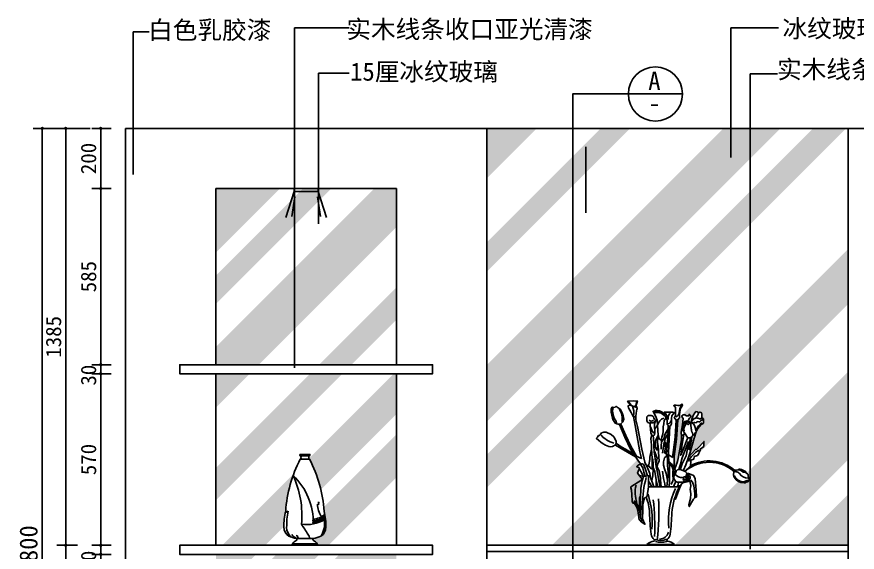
# Model space of a CAD drawing. Extents: x 425 to 4634, y 4027 to 7710.
# Drawn here: x 425 to 3216, y 5931 to 7710 of the extents above; entities that cross this region are included whole.
import ezdxf
from ezdxf.enums import TextEntityAlignment as Align

# ---------------------------------------------------------------- set-up
doc = ezdxf.new("R2010")
doc.units = 0
doc.header["$LTSCALE"] = 10
doc.header["$MEASUREMENT"] = 0
doc.header["$PDMODE"] = 2
doc.header["$PDSIZE"] = -3
doc.layers.get('0').update_dxf_attribs({"linetype": 'CONTINUOUS'})
doc.layers.get('DEFPOINTS').update_dxf_attribs({"linetype": 'CONTINUOUS'})
for name, color, linetype in [('3', 3, 'CONTINUOUS'), ('4', 4, 'CONTINUOUS'), ('7', 7, 'CONTINUOUS'), ('BH', 3, 'CONTINUOUS'), ('DIM', 3, 'CONTINUOUS'), ('TEXT', 3, 'CONTINUOUS'), ('X', 7, 'CONTINUOUS')]:
    doc.layers.add(name, color=color, linetype=linetype)
doc.styles.add('HZ', font='SIMFANG0.TTF')
doc.dimstyles.new('BOOK', dxfattribs={"dimscale": 30, "dimtxt": 1.7, "dimasz": 0.5, "dimexe": 1, "dimexo": 1, "dimgap": 0.5, "dimtad": 1, "dimdec": 0, "dimzin": 0, "dimtxsty": 'HZ', "dimblk": 'DOT', "dimblk1": 'DOT', "dimblk2": 'DOT', "dimsah": 1, "dimcen": 0, "dimazin": 3, "dimtfac": 0.5, "dimtdec": 0, "dimtix": 1, "dimtofl": 0, "dimtmove": 0, "dimatfit": 3, "dimtolj": 1, "dimtzin": 0})
doc.dimstyles.new('书稿', dxfattribs={"dimscale": 30, "dimtxt": 2, "dimasz": 0.5, "dimexe": 1, "dimexo": 1, "dimgap": 0.5, "dimtad": 1, "dimdec": 0, "dimzin": 0, "dimtxsty": 'HZ', "dimblk1": 'DOT', "dimblk2": 'DOT', "dimsah": 1, "dimcen": 0, "dimclrd": 256, "dimclre": 256, "dimclrt": 256, "dimazin": 3, "dimtfac": 0.5, "dimtdec": 0, "dimtix": 1, "dimtmove": 0, "dimatfit": 3, "dimtolj": 1, "dimtzin": 0})
pattern_1 = [(37.5, (-7711.034, -452.51), (-1.25987, 38.536475), [0, -30.4, 0, -34, 0, -32.5]), (7.5, (-7711.034, -452.51), (35.39553, 56.44292), [0, -16.4, 0, -27.4, 0, -10.5]), (327.5, (-7735.634, -452.51), (62.28284, 0.11318), [0, -10, 0, -36, 0, -47]), (317.5, (-7735.634, -452.51), (60.12253, 17.55351), [0, -5, 0, -23.6, 0, -27])]

# ---------------------------------------------------------------- blocks, each defined once
blk = doc.blocks.new('_DOT')
at = {"color": 0, "linetype": 'BYBLOCK'}
blk.add_line((-0.35, 0), (-1, 0), dxfattribs=at)
at = {"color": 0, "linetype": 'BYBLOCK', "const_width": 0.35}
blk.add_lwpolyline([(-0.175, 0, 1), (0.175, 0, 1)], format="xyb", close=True, dxfattribs=at)
blk = doc.blocks.new('DOT')
at = {"color": 0, "linetype": 'BYBLOCK'}
blk.add_line((-0.35, 0), (-1, 0), dxfattribs=at)
at = {"color": 0, "linetype": 'BYBLOCK', "const_width": 0.35}
blk.add_lwpolyline([(-0.175, 0, 1), (0.175, 0, 1)], format="xyb", close=True, dxfattribs=at)
blk = doc.blocks.new('*D25')
at = {"color": 0, "linetype": 'BYBLOCK'}
for p, q in [((7635.2, 7791.7), (7566.5, 7791.7)), ((7596.5, 7776.7), (7596.5, 6421.7)), ((7635.2, 6406.7), (7566.5, 6406.7))]:
    blk.add_line(p, q, dxfattribs=at)
at = {"layer": 'DEFPOINTS', "color": 0, "linetype": 'BYBLOCK'}
for p in [(7665.2, 7791.7), (7596.5, 6406.7), (7665.2, 6406.7)]:
    blk.add_point(p, dxfattribs=at)
at = {"color": 0, "linetype": 'BYBLOCK', "xscale": 15, "yscale": 15, "zscale": 15}
for p, rotation in [((7596.5, 7791.7), 90), ((7596.5, 6406.7), 270)]:
    blk.add_blockref('_DOT', p, dxfattribs=dict(at, rotation=rotation))
at = {"color": 0, "linetype": 'BYBLOCK', "insert": (7556, 7099.2), "char_height": 51, "attachment_point": 5, "rotation": 90, "style": 'HZ'}
blk.add_mtext('\\A1;1385', dxfattribs=at)
blk = doc.blocks.new('*D17')
at = {"color": 0, "linetype": 'BYBLOCK'}
for p, q in [((7600.8, 7576.7), (7600.8, 7021.7)), ((7635.2, 7006.7), (7570.8, 7006.7))]:
    blk.add_line(p, q, dxfattribs=at)
at = {"layer": 'DEFPOINTS', "color": 0, "linetype": 'BYBLOCK'}
for p in [(7665.2, 7591.7), (7600.8, 7006.7), (7665.2, 7006.7)]:
    blk.add_point(p, dxfattribs=at)
at = {"color": 0, "linetype": 'BYBLOCK', "xscale": 15, "yscale": 15, "zscale": 15}
for p, rotation in [((7600.8, 7591.7), 90), ((7600.8, 7006.7), 270)]:
    blk.add_blockref('_DOT', p, dxfattribs=dict(at, rotation=rotation))
at = {"color": 0, "linetype": 'BYBLOCK', "insert": (7560.3, 7299.2), "char_height": 51, "attachment_point": 5, "rotation": 90, "style": 'HZ'}
blk.add_mtext('\\A1;585', dxfattribs=at)
blk = doc.blocks.new('*D7')
at = {"linetype": 'BYBLOCK'}
for p, q in [((714.1, 7339.2), (525.1, 7339.2)), ((555.1, 7324.2), (555.1, 4554.2)), ((629.5, 4539.2), (525.1, 4539.2))]:
    blk.add_line(p, q, dxfattribs=at)
at = {"layer": 'DEFPOINTS', "color": 0, "linetype": 'BYBLOCK'}
for p in [(744.1, 7339.2), (555.1, 4539.2), (659.5, 4539.2)]:
    blk.add_point(p, dxfattribs=at)
at = {"linetype": 'BYBLOCK', "xscale": 15, "yscale": 15, "zscale": 15}
for p, rotation in [((555.1, 7339.2), 90), ((555.1, 4539.2), 270)]:
    blk.add_blockref('_DOT', p, dxfattribs=dict(at, rotation=rotation))
at = {"linetype": 'BYBLOCK', "insert": (510.1, 5939.2), "char_height": 60, "attachment_point": 5, "rotation": 90, "style": 'HZ'}
blk.add_mtext('\\A1;2800', dxfattribs=at)
blk = doc.blocks.new('*D19')
at = {"color": 0, "linetype": 'BYBLOCK'}
for p, q in [((7600.8, 6961.7), (7600.8, 6421.7)), ((7635.2, 6406.7), (7570.8, 6406.7))]:
    blk.add_line(p, q, dxfattribs=at)
at = {"layer": 'DEFPOINTS', "color": 0, "linetype": 'BYBLOCK'}
for p in [(7665.2, 6976.7), (7600.8, 6406.7), (7665.2, 6406.7)]:
    blk.add_point(p, dxfattribs=at)
at = {"color": 0, "linetype": 'BYBLOCK', "xscale": 15, "yscale": 15, "zscale": 15}
for p, rotation in [((7600.8, 6976.7), 90), ((7600.8, 6406.7), 270)]:
    blk.add_blockref('_DOT', p, dxfattribs=dict(at, rotation=rotation))
at = {"color": 0, "linetype": 'BYBLOCK', "insert": (7560.3, 6691.7), "char_height": 51, "attachment_point": 5, "rotation": 90, "style": 'HZ'}
blk.add_mtext('\\A1;570', dxfattribs=at)
blk = doc.blocks.new('*D26')
at = {"color": 0, "linetype": 'BYBLOCK'}
for p, q in [((7596.5, 6391.7), (7596.5, 6201.7)), ((7635.2, 6186.7), (7566.5, 6186.7))]:
    blk.add_line(p, q, dxfattribs=at)
at = {"layer": 'DEFPOINTS', "color": 0, "linetype": 'BYBLOCK'}
for p in [(7665.2, 6406.7), (7596.5, 6186.7), (7665.2, 6186.7)]:
    blk.add_point(p, dxfattribs=at)
at = {"color": 0, "linetype": 'BYBLOCK', "xscale": 15, "yscale": 15, "zscale": 15}
for p, rotation in [((7596.5, 6406.7), 90), ((7596.5, 6186.7), 270)]:
    blk.add_blockref('_DOT', p, dxfattribs=dict(at, rotation=rotation))
at = {"color": 0, "linetype": 'BYBLOCK', "insert": (7556, 6296.7), "char_height": 51, "attachment_point": 5, "rotation": 90, "style": 'HZ'}
blk.add_mtext('\\A1;220', dxfattribs=at)
blk = doc.blocks.new('*D20')
at = {"color": 0, "linetype": 'BYBLOCK'}
for p, q in [((8414.9, 6421.7), (8414.9, 6436.7)), ((8414.9, 6406.7), (8414.9, 6376.7)), ((8449.3, 6376.7), (8384.9, 6376.7)), ((8414.9, 6361.7), (8414.9, 6346.7))]:
    blk.add_line(p, q, dxfattribs=at)
at = {"layer": 'DEFPOINTS', "color": 0, "linetype": 'BYBLOCK'}
for p in [(8479.3, 6406.7), (8414.9, 6376.7), (8479.3, 6376.7)]:
    blk.add_point(p, dxfattribs=at)
at = {"color": 0, "linetype": 'BYBLOCK', "xscale": 15, "yscale": 15, "zscale": 15}
for p, rotation in [((8414.9, 6406.7), 270), ((8414.9, 6376.7), 90)]:
    blk.add_blockref('_DOT', p, dxfattribs=dict(at, rotation=rotation))
at = {"color": 0, "linetype": 'BYBLOCK', "insert": (8374.4, 6354.2), "char_height": 51, "attachment_point": 5, "rotation": 90, "style": 'HZ'}
blk.add_mtext('\\A1;30', dxfattribs=at)
blk = doc.blocks.new('*D18')
at = {"color": 0, "linetype": 'BYBLOCK'}
for p, q in [((8414.9, 7021.7), (8414.9, 7036.7)), ((8414.9, 7006.7), (8414.9, 6976.7)), ((8449.3, 6976.7), (8384.9, 6976.7)), ((8414.9, 6961.7), (8414.9, 6946.7))]:
    blk.add_line(p, q, dxfattribs=at)
at = {"layer": 'DEFPOINTS', "color": 0, "linetype": 'BYBLOCK'}
for p in [(8479.3, 7006.7), (8414.9, 6976.7), (8479.3, 6976.7)]:
    blk.add_point(p, dxfattribs=at)
at = {"color": 0, "linetype": 'BYBLOCK', "xscale": 15, "yscale": 15, "zscale": 15}
for p, rotation in [((8414.9, 7006.7), 270), ((8414.9, 6976.7), 90)]:
    blk.add_blockref('_DOT', p, dxfattribs=dict(at, rotation=rotation))
at = {"color": 0, "linetype": 'BYBLOCK', "insert": (8374.4, 6971.9), "char_height": 51, "attachment_point": 5, "rotation": 90, "style": 'HZ'}
blk.add_mtext('\\A1;30', dxfattribs=at)
blk = doc.blocks.new('A$C59161ABA')
at = {"layer": '3'}
for p, q in [((54.6, 285.8), (84.9, 285.8)), ((114.6, 137.9), (115.1, 144.7)), ((115.2, 134.6), (116.1, 143.1)), ((44.9, 31.9), (40.4, 32.4)), ((28.6, 5.1), (110.9, 5.1)), ((41.6, 22.9), (97.9, 22.9))]:
    blk.add_line(p, q, dxfattribs=at)
blk.add_lwpolyline([(85, 297.4), (69.7, 297.4), (54.4, 297.4)], dxfattribs=at)
for points in [[(13.9, 112.9, 0.046877), (9.2, 59.6, 0.202594), (22.9, 27.5)], [(124, 31.2, 0.158001), (134.6, 85, -0.173971), (58.4, 70.2, 0.00402), (80, 36.7)], [(136.6, 103.4, -0.173805), (96.8, 86.7), (96.3, 81.2, 0.164815), (136.7, 97.6)], [(137.6, 92.2, -0.183458), (96.5, 75.6), (96.8, 79.8, 0.17523), (136.9, 96.6)]]:
    blk.add_lwpolyline(points, format="xyb", dxfattribs=at)
for centre, radius, start, end in [((-121.1, 74.2), 218.9, 359.1532, 46.0966), ((-254.9, 99.8), 314.7, 354.6035, 24.8261), ((16.2, 95.5), 17.6, 97.5591, 128.8302), ((189.6, 139.8), 78.4, 181.948, 214.6704), ((62.6, 62.7), 45, 216.592, 242.2104), ((60.5, 33.9), 15.8, 187.4561, 224.2392), ((30.1, 3.9), 59.7, 18.5514, 33.2649)]:
    blk.add_arc(centre, radius, start, end, dxfattribs=at)
at = {"layer": '7'}
blk.add_lwpolyline([(52.9, 302.2), (86.6, 302.2, -0.293973), (85, 297.4, 0.458399), (84.9, 285.8, -0.107404), (133.3, 112.7, -0.072495), (139.5, 61.2, -0.280374), (122.6, 30.4, -0.098853), (97.9, 22.9, 0.616492), (98.4, 16.2, -0.113535), (110.9, 5.1, -0.162457), (111.8, 0), (69.7, 0), (27.7, 0, -0.162457), (28.6, 5.1, -0.113535), (41.1, 16.2, 0.616492), (41.6, 22.9, -0.098853), (16.9, 30.4, -0.280374), (0, 61.2, -0.072495), (6.1, 112.7, -0.107404), (54.6, 285.8, 0.458399), (54.4, 297.4, -0.293973), (52.9, 302.2)], format="xyb", dxfattribs=at)
blk = doc.blocks.new('*D16')
at = {"color": 0, "linetype": 'BYBLOCK'}
for p, q in [((7635.2, 7791.7), (7570.8, 7791.7)), ((7600.8, 7776.7), (7600.8, 7606.7)), ((7635.2, 7591.7), (7570.8, 7591.7))]:
    blk.add_line(p, q, dxfattribs=at)
at = {"layer": 'DEFPOINTS', "color": 0, "linetype": 'BYBLOCK'}
for p in [(7665.2, 7791.7), (7600.8, 7591.7), (7665.2, 7591.7)]:
    blk.add_point(p, dxfattribs=at)
at = {"color": 0, "linetype": 'BYBLOCK', "xscale": 15, "yscale": 15, "zscale": 15}
for p, rotation in [((7600.8, 7791.7), 90), ((7600.8, 7591.7), 270)]:
    blk.add_blockref('_DOT', p, dxfattribs=dict(at, rotation=rotation))
at = {"color": 0, "linetype": 'BYBLOCK', "insert": (7560.3, 7691.7), "char_height": 51, "attachment_point": 5, "rotation": 90, "style": 'HZ'}
blk.add_mtext('\\A1;200', dxfattribs=at)
blk = doc.blocks.new('A$C616173FE')
at = {"layer": '3', "color": 3}
for p, q in [((28, 85.9, 1500), (0, 0, 1500)), ((108, 85.9, 1500), (136, 0, 1500)), ((30.5, 68, 1500), (20, 3.5, 1500)), ((105.5, 68, 1500), (116, 3.5, 1500))]:
    blk.add_line(p, q, dxfattribs=at)
at = {"layer": '3', "color": 3, "elevation": 1500}
blk.add_lwpolyline([(28, 85.9), (108, 85.9), (108, 95.9), (28, 95.9)], close=True, dxfattribs=at)
blk = doc.blocks.new('射灯-2')
at = {"layer": '3'}
blk.add_blockref('A$C616173FE', (-69.2, -48, -1500), dxfattribs=at)
blk = doc.blocks.new('花24')
at = {"layer": '3'}
blk.add_line((232.6, 18.1), (141.8, 18.1), dxfattribs=at)
for points in [[(29.8, 474.1, 0.173191), (29.2, 450.2, 0.123035), (39.3, 427.8, 0.096598), (41.9, 418.9, 0.096598)], [(431.1, 261.8, 0.068246), (437.4, 260.2, -0.202931), (448.5, 254, 0.273528), (477.5, 239.1, 0.273528)], [(444.1, 266.8, -0.214359), (456.4, 262, 0.272116), (470, 258.8, 0.272116)], [(432.4, 246.9, 0.310161), (464.1, 226.6, -0.148959), (478.7, 230.7)]]:
    blk.add_lwpolyline(points, format="xyb", dxfattribs=at)
for points in [[(96.9, 443.4), (102, 413.1), (118, 326.2), (123.4, 304.1), (116, 306.8), (107.3, 312.2), (86.6, 347.6), (71.2, 380.3), (55.2, 418.4)], [(138.8, 282.1), (134.1, 292.1), (124.7, 335.5), (110.7, 410.4), (104.7, 432.4), (104.7, 442.5)], [(213.7, 316.2), (220.4, 311.5), (226.4, 307.5), (232.4, 348.9), (235.1, 376.3), (239.1, 431.1)], [(244.5, 432.4), (239.8, 368.3), (232.4, 310.2), (232.4, 295.5), (231.8, 274.7), (234.4, 270.1), (243.1, 294.1), (245.8, 303.5), (254.5, 354.3), (256.5, 367.6), (256.5, 383.7)], [(266.9, 421), (273.1, 423.8), (275.3, 426.9)], [(284.4, 423.5), (280.4, 424.1), (276.5, 426.1)], [(288.1, 421), (287.6, 418.9), (287.4, 417.1), (287.3, 415.5), (287.3, 414), (287.5, 412.7), (287.6, 411.4), (287.9, 410.2), (288.1, 408.9), (288.3, 407.6), (288.5, 406.2), (288.7, 404.8), (288.9, 403.4), (289, 402.1), (289.2, 400.8), (289.3, 399.5), (289.4, 398.4), (289.5, 397.4), (289.7, 396.5), (289.8, 395.8), (289.9, 395.1), (290.1, 394.5), (290.2, 393.9), (290.4, 393.4), (290.6, 392.9), (290.8, 392.4), (291.1, 392), (291.3, 391.5), (291.6, 391), (291.9, 390.4), (292.2, 389.8), (292.5, 389.1), (292.8, 388.3), (293.1, 387.5), (293.3, 386.5), (293.5, 385.5), (293.7, 384.5), (293.7, 383.4), (293.6, 382.4), (293.3, 381.3), (292.9, 380.3)], [(323.7, 438.2), (322.4, 437.5), (321.3, 437), (320.3, 436.5), (319.5, 436.3), (318.8, 436.1), (318.2, 436), (317.6, 435.9), (317.1, 435.9), (316.7, 436), (316.3, 436), (316, 436.1), (315.6, 436.2), (315.3, 436.3), (315.1, 436.4), (314.8, 436.5), (314.6, 436.6), (314.4, 436.7), (314.2, 436.9), (314, 437), (313.8, 437.1), (313.6, 437.2), (313.4, 437.3), (313.2, 437.4), (313, 437.5), (312.7, 437.6), (312.5, 437.7), (312.2, 437.7), (311.9, 437.8), (311.6, 437.8), (311.3, 437.9), (311, 437.9), (310.7, 437.9), (310.5, 437.9), (310.2, 437.9), (310, 437.9), (309.7, 438), (309.5, 438), (309.3, 438), (309.1, 438.1), (308.8, 438.2), (308.6, 438.3), (308.4, 438.4), (308.1, 438.5), (307.9, 438.7), (307.6, 438.8), (307.4, 438.9), (307.1, 439), (306.9, 439.1), (306.7, 439.1), (306.4, 439), (306.2, 439), (306, 438.9), (305.7, 438.8), (305.5, 438.7), (305.2, 438.6), (305, 438.4), (304.7, 438.3), (304.4, 438.2), (304.2, 438.1), (303.9, 438), (303.5, 437.9), (303.2, 437.7), (302.8, 437.6), (302.3, 437.5), (301.9, 437.3), (301.4, 437.2), (300.9, 437), (300.3, 436.8), (299.8, 436.7), (299.3, 436.5), (298.8, 436.3), (298.3, 436.1), (297.9, 436), (297.5, 435.8), (297.1, 435.7), (296.8, 435.5), (296.5, 435.3), (296.3, 435.1), (296, 434.9), (295.9, 434.7), (295.7, 434.5), (295.6, 434.3), (295.5, 434), (295.4, 433.8), (295.3, 433.5), (295.2, 433.2), (295.1, 432.9), (295, 432.7), (294.8, 432.4), (294.6, 432.1), (294.4, 431.9), (294.2, 431.6), (293.9, 431.4), (293.7, 431.2), (293.5, 430.9), (293.2, 430.7), (293, 430.5), (292.8, 430.4), (292.7, 430.2), (292.5, 430), (292.3, 429.9), (292.1, 429.7), (291.9, 429.5), (291.7, 429.3), (291.4, 429.2), (291.2, 429), (291, 428.9), (290.7, 428.8), (290.5, 428.9), (290.4, 429.1), (290.3, 429.4), (290.2, 429.9)], [(50.5, 416.4), (68.5, 374.3), (86.6, 334.9), (113.4, 295.5), (122.5, 284.1)], [(211.7, 413.7), (212.4, 402.4), (212.4, 385), (207, 319.5), (210.3, 306.8), (210.3, 280.8), (211.7, 258.7), (210.3, 232), (208.2, 210.3)], [(215.6, 210.3), (216.4, 229.3), (216.4, 282.1), (213, 307.5), (213.7, 322.8), (217.7, 411.1)], [(304.7, 392.3), (298, 371), (285.3, 324.9)], [(157.5, 381), (154.8, 370.3), (156.2, 348.2), (156.2, 335.5), (159.5, 305.5), (160.9, 300.8), (162.2, 286.8), (162.1, 274.5)], [(185.8, 210.3), (181.6, 230), (176.2, 257.4), (172.2, 276.7), (167.5, 311.5), (165.5, 325.5), (163.5, 372.3), (162.2, 379)], [(178.9, 381), (170.2, 362.3), (170.2, 341.6), (174.9, 332.2), (176.9, 337.5), (178.2, 348.2)], [(178.2, 348.2), (176.9, 360.9), (178.9, 381)], [(188.3, 335.5), (190.3, 369.6)], [(264.5, 383.7), (257.8, 343.6), (253.8, 314.8), (266.5, 344.9), (272.6, 362.3), (277.9, 373)], [(285.3, 370.3), (281.9, 332.9), (289.9, 364.9), (290.6, 375.6)], [(103.3, 309.5), (77.5, 325), (56, 337.7), (37, 348.6)], [(40.3, 354), (56, 342.7), (70.6, 334.9), (97.6, 318.7)], [(178.9, 346.9), (181.6, 308.8), (182.3, 296.1), (176.2, 284.1), (175.6, 276.1), (182.3, 262.7), (186.3, 238.7), (187.6, 215.3), (190.1, 210.3)], [(279.2, 360.9), (258.5, 306.1), (252.5, 284.8), (258.5, 286.8), (271.9, 312.8), (276.6, 336.2), (280.6, 350.9), (279.2, 360.9)], [(166.9, 328.2), (172.2, 314.2), (175.6, 304.8), (172.2, 288.8)], [(201.7, 328.2), (205, 323.5)], [(135.7, 245.4), (131.2, 258.2), (128, 272.6), (123.1, 279.2), (119.9, 284.6)], [(138.8, 282.1), (144.4, 271.1), (151, 253.9), (152.5, 247.4)], [(215.7, 294.1), (223.7, 286.1), (229.1, 278.1), (235.8, 266.1), (239.1, 262)], [(221.7, 217.9), (227.1, 229.3), (229.1, 236), (227.7, 248.7), (227.7, 260.7), (229.1, 266.1), (225.1, 276.1), (217.7, 286.1), (215.7, 286.8)], [(252.5, 284.8), (249.8, 274.7), (247.8, 267.4)], [(258.5, 286.8), (253.8, 273.4), (252.5, 267.4)], [(202.5, 210.3), (201, 219.9), (197, 237.3), (193, 262)], [(236.4, 258), (233.1, 262), (230.4, 258.7), (231.8, 250), (232.4, 248)], [(273.9, 254.9), (274.7, 249.4), (276.8, 245.6), (278.5, 245.5), (278.8, 242.8), (280.3, 242.5), (280, 239.1), (279, 236.8), (279.7, 235.5), (279.2, 234), (278.7, 232.8), (279, 231.5), (276.3, 231.1), (273.7, 230.3), (271.2, 228.3), (270.2, 227.8)], [(177.5, 210.3), (174.2, 221.9), (172.2, 233.3)], [(237.1, 228), (232.4, 215.3), (229.6, 210.3)], [(300.8, 174.7), (300.3, 188.1), (297.6, 212.9), (293.3, 225.2), (286.8, 232.8)], [(246.5, 223.3), (243.8, 213.9), (240.4, 210.6)], [(245.8, 213.9), (251.8, 213.3)]]:
    blk.add_lwpolyline(points, dxfattribs=at)
for centre, radius, start, end in [((112.9, 505.5), 33.7, 198.6375, 235.158), ((45.5, 457.4), 52.3, 346.9509, 23.1035), ((70.3, 496), 37.1, 330.1283, 358.2929), ((303, 452.5), 54.3, 149.0878, 175.4777), ((7.9, 437.6), 51.6, 348.1594, 35.1712), ((174.4, 421.5), 35.5, 30.5971, 102.6348), ((238.3, 436.6), 26.6, 130.8026, 185.9819), ((233.8, 456.7), 15, 283.3159, 0.4284), ((284.5, 461.5), 29.3, 308.4868, 349.9623), ((156.2, 439.2), 10.9, 226.6444, 314.9454), ((206.5, 409.5), 30.1, 106.8079, 169.4309), ((208, 432.5), 13.9, 281.0227, 355.2794), ((348.4, 384.8), 45.3, 122.5742, 161.3933), ((192.2, 414.7), 38.4, 187.5138, 222.8779), ((289.4, 402.1), 24.8, 140.5134, 195.1742), ((54.8, 438.5), 86.6, 218.8775, 254.7929), ((360.1, 255.2), 89.6, 121.3597, 154.5045), ((349.1, 166.2), 125.3, 49.2894, 130.5673), ((349.1, 166.2), 129.7, 49.2894, 119.777), ((397.4, 163.4), 269.4, 163.3351, 182.4312), ((258.3, 271.2), 30.5, 222.5239, 271.7358), ((268.1, 238.8), 5.22, 197.5624, 285.894), ((265.2, 237.6), 6.81, 311.1485, 59.619), ((266, 239.4), 8.73, 306.8138, 43.4911), ((203.6, 191), 101.3, 166.0992, 199.6726), ((464, 99.6), 251.1, 155.2751, 186.1393), ((-116.3, 99.3), 275.2, 353.7957, 18.1359), ((-589.8, 125.5), 771.2, 353.134, 3.3352), ((72.1, 128.7), 43.7, 5.0137, 53.0131), ((-611.3, 77.8), 778.8, 357.5703, 6.5883), ((184.4, 66.1), 29.6, 267.7382, 345.555), ((187.1, 87.7), 55.6, 250.5564, 291.3201), ((188.5, 108.7), 82.9, 256.9781, 283.0219)]:
    blk.add_arc(centre, radius, start, end, dxfattribs=at)
at = {"layer": '7'}
for p, q in [((146.4, 210.3), (249.8, 210.3)), ((166, 29.9), (166, 29.9)), ((208.4, 29.9), (208.4, 29.9)), ((141.8, 15.6), (141.8, 18.1)), ((232.6, 15.6), (141.8, 15.6)), ((232.6, 15.6), (232.6, 18.1))]:
    blk.add_line(p, q, dxfattribs=at)
for points in [[(50.5, 416.4), (49, 418), (45.8, 418), (41.9, 418.9), (36.4, 421.9), (32.3, 427.4), (29.8, 431.5), (27.7, 438.3), (25.5, 447.9), (22.9, 458.2), (22.7, 468.9), (25.5, 473.9), (27.5, 474.4), (32.1, 473.9), (36.2, 474.8), (38.7, 476.4), (40.3, 476.2), (43, 474.6), (49.2, 470.5), (52.9, 468), (54.5, 464.8), (58.8, 455.7), (62.9, 446.1), (64.3, 435.1), (61.3, 425.8), (56.3, 420.1), (54.9, 418.7), (51, 417.8), (49, 418)], [(87.1, 480.5), (85.5, 483.2), (81.8, 487.3), (77.7, 492.6), (77.5, 494), (78.1, 494.8), (84, 494.8), (98.3, 495), (106.1, 494.8), (108.5, 495), (109.9, 494.2), (108.5, 487.3), (104.8, 476.3)], [(104.6, 442.4), (99.7, 442.6), (95.7, 443.8), (93.2, 447.7), (88.9, 456.5), (84.6, 464.4), (80.6, 472), (79.4, 477.1), (79.8, 479.6), (81.6, 480.3), (83.2, 480.7), (89.3, 479.5), (98.1, 476.3), (104.6, 474), (107.5, 473.8), (107.7, 474.6), (106.7, 476.2), (104.8, 476.3)], [(230.6, 480.3), (230.4, 479.1), (235, 475.4), (236.1, 471.9), (236, 445.9), (233.8, 442.7), (232.1, 439.9), (235.1, 435.2), (239.1, 431.1), (242.5, 432.5), (244.5, 432.4), (245.2, 433.7), (247.9, 437), (249.2, 439.5), (249.7, 447.8), (251.1, 459.3), (253.1, 469.9), (257.8, 477.1), (259.4, 482.6), (258.4, 484.5), (256.3, 483.8), (253.2, 481.6), (248.9, 479.9), (244.4, 480.4), (238.6, 480.9), (234, 481.4), (232.1, 481.6), (230.6, 480.3)], [(107.5, 473.8), (109.1, 472.4), (109.5, 469.9), (107.9, 466.2), (106.7, 462.8), (106, 453.8), (104.8, 444.8), (104.6, 442.4)], [(157.5, 381), (160.5, 379.8), (162.2, 379), (165.2, 381), (166.4, 383.6), (167.9, 389), (167.3, 393.9), (167.3, 396.6), (166.4, 409.5), (166.6, 419.6), (169.6, 428.7), (169.8, 431.2), (166.9, 434.4), (164.3, 438), (163.7, 442.4), (162.6, 443.3), (159, 445.6), (155.5, 446.8), (147, 446.4), (144.5, 445.8), (141.5, 442.2), (141.1, 437.8), (141.5, 428.7), (144.9, 423.6), (150.2, 421.3), (151, 422.8), (152.5, 423.6), (154.6, 423), (158.4, 422), (162.8, 422.6), (163.9, 423.9), (166.2, 425.7), (168.3, 428.3), (169.7, 430)], [(162.1, 460.5), (170.3, 445.5), (175.3, 430.9), (176.9, 415.1), (178.9, 381), (182.1, 369), (186.8, 365.3), (190.3, 369.6), (191.2, 374.7), (194.3, 384.7), (195, 395), (195.6, 409.6), (198.1, 419.3), (199.3, 430.2), (205, 439.6), (208.1, 440.8), (208.1, 444.9), (205, 448), (199.3, 451.8), (195, 455.5), (189.6, 459.3), (183.1, 462.7), (175.9, 463), (170.3, 463), (162.1, 460.5), (165.7, 458.8), (170.9, 459.3), (175.9, 459.6), (181.5, 459.3), (185.3, 458.9), (193.1, 455.8), (197.1, 453.6)], [(199.3, 456.9), (204.7, 452.7), (206.5, 448.4), (208.1, 444.9), (208.1, 440.8), (208, 437.8), (208.3, 425.3), (209.2, 416.7), (211.7, 413.7), (215.1, 411.4), (217.7, 411.1), (219.4, 412.2), (222.6, 417.2), (223.1, 420.5), (223.5, 436.3), (224.7, 445.2), (227.5, 450.3), (232.1, 455.3), (232, 456.8), (227.2, 458.4), (221.9, 458.4), (217.9, 458.3), (211.3, 457.9), (204.4, 458.1), (201.1, 457.8), (199.6, 457.9), (199.3, 456.9)], [(268.4, 386.8), (265.9, 386.6), (264.5, 383.7), (260.7, 381.1), (258.2, 381.1), (256.5, 383.7), (255.3, 385.9), (254.8, 390.9), (256, 397.6), (259.6, 415.9), (261.2, 426.5), (261.4, 436.9), (258.9, 441.5), (257.1, 445.1), (258.5, 446.9), (261.2, 448.7), (267.3, 448.7), (272.5, 445.5), (280.9, 446), (281.8, 448.5), (281.8, 450.3), (283.1, 450.3), (284.2, 449.4), (285.4, 446.7), (287.6, 445.3), (287.6, 442.8), (286.3, 440.8), (283.3, 438.3), (281.1, 434.9), (279.3, 432.2), (277.9, 429.7), (277.5, 429.3)], [(288.8, 423.4), (289.7, 427.7), (290.4, 434.9), (294.6, 446.9), (300.8, 455.7), (304.1, 459.8), (308.9, 459.3), (313.6, 456.1), (317.7, 457.9), (321.6, 457), (323.4, 452.3), (323.8, 442.6), (323.6, 439), (327.4, 437.8), (330.2, 434.9), (329.2, 434), (329.2, 427.9), (329.7, 423.2), (328.3, 420.7), (321.6, 416.4), (310.5, 403.7), (305.3, 393.8), (304.7, 392.7)], [(150.2, 421.3), (151.9, 421.3), (152.3, 419.4), (152.5, 414.1), (153.3, 401.5), (154.6, 388.4), (156.3, 385.2), (157.4, 381.7), (157.5, 381)], [(274.8, 429.2), (267.1, 426.4), (263.8, 420.2), (260.4, 408.9), (262.3, 396.4), (268.8, 385.7), (276.2, 373.9), (277.9, 373), (285.2, 373), (290.6, 375.8), (296.3, 381.2), (299.1, 384.3), (303.3, 390.5), (304.7, 392.5), (303.3, 401.2), (301.9, 407.5), (299.1, 413.7), (295.7, 418.7), (290.3, 422.7), (286.6, 423.3), (283, 425.8), (279, 428.3), (274.8, 429.2)], [(284.4, 421.9), (281, 417.6), (278.7, 416.8), (275.1, 418.7), (270.5, 420.2), (266.3, 420.2), (266.3, 420.2), (263.2, 417.9)], [(284.4, 421.9), (286.4, 423.3)], [(328.8, 436.4), (328.3, 433.8), (325.9, 434), (326.5, 431.1), (323.1, 432), (320.4, 428.6), (317.3, 425.6), (314.3, 425.4), (308.9, 426.5), (307.1, 424.3), (305.5, 422.5), (300.3, 423.2), (297.4, 423.2), (294.6, 421.8), (292.2, 424.1), (289.4, 424.1)], [(37, 348.6), (33.8, 348.2), (31.3, 345.8), (29.5, 344.7), (26.9, 344.3), (21.5, 343.2), (15.5, 343.7), (3.4, 348.2), (-4.3, 352.8), (-11.3, 358.4), (-19.5, 364.9), (-25.5, 370.3), (-25.7, 371.7), (-23.1, 375), (-21.8, 377), (-19.2, 380), (-15.8, 380.4), (-13.8, 383), (-11.9, 386.4), (-9.1, 389.1), (-5.2, 389.9), (-1.7, 391.6), (1.3, 391.9), (6.4, 391.2), (22.8, 383.9), (31.5, 375.9), (36.4, 368.5), (39.5, 360.3), (39, 357.3), (39.2, 355.3), (40.3, 354), (38.8, 353.4), (38, 351), (37.5, 349.7), (35.4, 348.4)], [(168.2, 403), (173.6, 409.7), (176.9, 415.1)], [(212.4, 402.4), (201.7, 385.7), (197.6, 369), (193, 363.6), (191.6, 360.9)], [(211, 393), (208.3, 389), (211.7, 390.3)], [(193, 321.5), (197, 344.9), (198.3, 356.9), (201, 360.9), (201, 367), (209.7, 383.7), (212.4, 385)], [(156.2, 335.5), (150.8, 308.8), (151.5, 300.1), (147.5, 283.4), (146.1, 280.1), (138.8, 282.1)], [(210.3, 232), (205.7, 254), (199.6, 269.4), (197, 282.1), (197, 293.4), (199.6, 306.1), (207, 312.2), (207, 319.5), (200.3, 322.8), (203, 341.6), (204.3, 356.9), (196.3, 342.2)], [(268.5, 260.7), (276.6, 270.1), (285.9, 280.1), (287.9, 294.1), (287.9, 298.8), (297.3, 302.1), (298.6, 310.2), (309.3, 313.5), (313.4, 320.8), (314.7, 324.9), (318, 330.2), (318.7, 335.5), (330.7, 344.2), (330.7, 351.6), (330.7, 358.3), (331.4, 360.9), (310, 336.9), (307.3, 335.5), (302.7, 334.2), (279.2, 308.1), (271.2, 283.4), (263.2, 265.4)], [(285.3, 324.9), (279.2, 308.1)], [(129, 245.9), (120.9, 260.4), (117.2, 270.1), (115, 273.8), (111.2, 275.5), (108, 276.5), (112.9, 281.4), (119.9, 284.6), (122.5, 284.1), (125.8, 286.7), (130.1, 285.1), (136, 271.1), (143.3, 246.9)], [(162.2, 269.4), (157.3, 269.3), (152.9, 271.8), (150.7, 273.9), (150.7, 276.8), (147.3, 278.3), (146.1, 280.1)], [(159.5, 305.5), (158.8, 280.8), (158.8, 273.4), (160.9, 274.1), (161.5, 276.1)], [(126.3, 234.6), (117.7, 245.3), (110.7, 255.5), (113.4, 264.2), (117.2, 270.1)], [(162.2, 269.4), (161.5, 246), (159.5, 236), (157.2, 230.4)], [(172.2, 210.3), (172.2, 221.9), (172.2, 233.3), (167.5, 260.7), (161.5, 276.1)], [(236.7, 257.1), (236.3, 253.4), (235.8, 250.6), (232.4, 248), (231.2, 244.1), (231.3, 238.6), (232.7, 233.1), (237.1, 228), (243.5, 225.8), (247.7, 224.8), (254.5, 225), (260.3, 224.8), (263.7, 228.3), (267.3, 227.8), (275.3, 228.5), (280.7, 230.1), (282, 232.5), (282.2, 234.1), (284.3, 236.1), (285.3, 238.1), (285.2, 243.6), (282.7, 247.1), (278.2, 250.3), (275.3, 253.8), (272.6, 256), (270.5, 259.1), (268.5, 260.7), (266.2, 262.3), (263.2, 263.3), (257.5, 265.4), (252.5, 267.4), (247.8, 267.4), (243, 265.8), (240.3, 262.8), (239.1, 262), (238.2, 258.9), (236.4, 258), (236.7, 257.1)], [(235.6, 176.8), (236.2, 168.8), (250.2, 204.8), (256.6, 219.3), (261, 223.1), (283.6, 228.5), (287.3, 213.9), (286.8, 206.9), (285.7, 202.6), (287.3, 187), (286.3, 170.9), (280.9, 149.9), (282, 144.5), (296, 169.3), (297.6, 170.4), (299.7, 172), (300.8, 174.7), (304.6, 175.7), (306.2, 176.3), (305.6, 198.3), (302.4, 224.2), (301.3, 236), (299.7, 241.9), (296.5, 247.8), (283, 252.7), (276.6, 254.8)], [(272.8, 253.1), (273.5, 249.1), (272.2, 248.6), (272.3, 245.5), (271, 244.8)], [(430.4, 260.2), (429.6, 249.8), (431.7, 242.3), (438, 233.4), (445.3, 227.1), (453, 223.9), (464.9, 223), (469, 223.5), (471.4, 225.4), (473.4, 226.6), (475.6, 226.9), (478, 228.1), (478.7, 230.7), (480.4, 231.4), (481.1, 232.4), (481.4, 236.8), (478.9, 241.1), (477.5, 246.4), (477.5, 250.3), (475.3, 252.7), (470.7, 255.4), (470, 258.8), (467.6, 261.9), (462.7, 264.3), (455.9, 267.2), (451.6, 268.5), (448.4, 268.7), (444.1, 266.8), (439.2, 265.5), (434.4, 264.9), (431.7, 263.6), (430.9, 262.4), (430.4, 260.2)], [(164, 210.3), (159.6, 223.1), (154.8, 237.6), (153.4, 242.1), (152.5, 247.4), (149, 247.4), (146.8, 239.4), (146.4, 210.3), (141.9, 179.8), (140.2, 175.8), (135.7, 174), (132.6, 168.7), (128.2, 151.9), (127.8, 133.4), (126.4, 103.3), (134.9, 85.6), (128.7, 89.2), (119.8, 95.4), (115.4, 100.7), (111.4, 130.7), (108.3, 141.8), (100.8, 154.6), (97.3, 159), (95.9, 157.2), (95.9, 155), (93.3, 156.8), (92.4, 162.5), (91.9, 184.6), (90.6, 199.2), (88, 206.7), (88.4, 209.8), (111.9, 225.3), (125.1, 233.2)], [(130.1, 244.3), (125.8, 245.3), (121.5, 245.9), (119.3, 246.4), (117.7, 245.3)], [(149, 247.4), (143.3, 246.9), (139.3, 245.6), (132.2, 245.2), (130.4, 243.8), (126, 230.1), (121.1, 205.4), (119.8, 170.5), (122, 140.4), (120.3, 110.4), (122, 99.8), (124.2, 92.3)], [(157.6, 210.3), (151.7, 221.7), (147.2, 228.8)], [(263.8, 228.3), (265, 229.6), (263.5, 232.3), (262.2, 234.3), (262.7, 236), (263.5, 238.5), (262.7, 241), (262.7, 241.6), (265.3, 243.3), (268.7, 243.5), (270.7, 244.1), (271, 244.8)], [(120.3, 178.4), (116.7, 173.1), (116.7, 166.1), (116.7, 133.4), (120.3, 110.4)]]:
    blk.add_lwpolyline(points, dxfattribs=at)
for points in [[(249.8, 210.3, 0.100741), (223.9, 123.2, -0.035429), (218.5, 52.9, -0.225476), (208.4, 34.7)], [(139.6, 175.5, -0.058912), (150.5, 123.2, 0.035429), (155.8, 52.9, 0.225476), (166, 34.7)]]:
    blk.add_lwpolyline(points, format="xyb", dxfattribs=at)
for centre, radius, start, end in [((170.4, -9.9), 40, 96.3147, 135.7043), ((161.6, 32.3), 4.99, 331.0044, 28.9956), ((212.7, 32.3), 4.99, 151.0044, 208.9956), ((204, -9.9), 40, 44.2957, 83.6853)]:
    blk.add_arc(centre, radius, start, end, dxfattribs=at)

msp = doc.modelspace()

# ---------------------------------------------------------------- hatches: boundary and pattern name
at = {"layer": 'BH'}
h = msp.add_hatch(dxfattribs=at)
h.set_pattern_fill('AR-SAND', color=256, scale=20, style=0)
h.set_pattern_definition(pattern_1)
h.paths.add_polyline_path([(2152, 7339.2), (1986, 7339.2), (1986, 7173.2)], flags=17)
h.paths.add_polyline_path([(2462.1, 7339.2), (2364.8, 7339.2), (1986, 6960.4), (1986, 6863.1)], flags=17)
h.paths.add_polyline_path([(2960.8, 7339.2), (2772.2, 7339.2), (1986, 6553), (1986, 6364.5)], flags=17)
h.paths.add_polyline_path([(3179.7, 7339.2), (3070.2, 7339.2), (1986, 6255), (1986, 6145.5)])
h.paths.add_polyline_path([(3186, 6755.7), (3186, 6938.1), (2624.8, 6376.9), (2624.1, 6375.6), (2621.4, 6372.2), (2620.7, 6371), (2616, 6306.8), (2608.7, 6248.7), (2608.7, 6234), (2608, 6213.3), (2610.7, 6208.6), (2619.4, 6232.7), (2622, 6242), (2630.7, 6292.8), (2632.7, 6306.2), (2632.7, 6322.2), (2631.5, 6324.4), (2631.1, 6329.4), (2632.2, 6336.2), (2635.8, 6354.5), (2637.4, 6365.1), (2637.6, 6375.5), (2635.2, 6380), (2633.4, 6383.6), (2634.7, 6385.4), (2637.4, 6387.2), (2643.5, 6387.2), (2648.7, 6384.1), (2657.1, 6384.5), (2658, 6387), (2658, 6388.8), (2660.1, 6388.8), (2661.6, 6385.2), (2663.9, 6383.8), (2663.9, 6381.4), (2662.5, 6379.3), (2659.6, 6376.8), (2657.3, 6373.5), (2655.5, 6370.7), (2653.6, 6367.2), (2655.3, 6366.9), (2659.2, 6364.4), (2662.9, 6361.8), (2664.9, 6361.5), (2665.9, 6366.2), (2666.6, 6373.5), (2670.9, 6385.4), (2677, 6394.2), (2680.4, 6398.3), (2685.1, 6397.9), (2689.6, 6394.8, 0.000884), (2689.7, 6394.9, -0.000884), (2689.6, 6394.8), (2689.9, 6394.7), (2694, 6396.5), (2697.8, 6395.6), (2699.6, 6390.8), (2700.1, 6381.1), (2699.8, 6377.5), (2703.7, 6376.4), (2706.4, 6373.5), (2705.5, 6372.6), (2705.5, 6366.5), (2705.9, 6361.7), (2704.6, 6359.2), (2697.8, 6354.9), (2686.7, 6342.3), (2681.1, 6331.6), (2681, 6331.1), (2681, 6331), (2680.9, 6331), (2674.2, 6309.5), (2661.5, 6263.4), (2655.5, 6246.7), (2678.9, 6272.8), (2683.6, 6274.1), (2686.3, 6275.4), (2707.7, 6299.5), (2707, 6296.8), (2707, 6290.1), (2707, 6282.8), (2695, 6274.1), (2694.3, 6268.7), (2690.9, 6263.4), (2689.5, 6259.2)])
h.paths.add_polyline_path([(2502.2, 6168.7), (2503.4, 6172.1), (2493.9, 6183.9), (2486.9, 6194.1), (2489.6, 6202.7), (2493.4, 6208.6), (2491.3, 6212.4), (2487.5, 6214), (2484.3, 6215.1), (2489.1, 6219.9), (2496.1, 6223.1), (2498.8, 6222.6), (2489.6, 6234), (2486.5, 6238.6), (2202.1, 5954.2), (2384.5, 5954.2), (2494.2, 6063.9), (2493, 6071.9), (2493, 6104.6), (2493, 6111.7), (2496.4, 6116.8), (2497.4, 6143.9)])
h.paths.add_polyline_path([(3186, 6238.8), (3186, 6530.7), (2848.4, 6193.1), (2851.6, 6191.3), (2853.7, 6188.9), (2853.7, 6185), (2855.2, 6179.7), (2857.6, 6175.3), (2857.3, 6170.3), (2854.9, 6169.3), (2854.2, 6166.6), (2851.8, 6165.4), (2849.6, 6165.2), (2847.7, 6164), (2845.3, 6162), (2841.1, 6161.5), (2829.3, 6162.5), (2821.1, 6165.8), (2609.5, 5954.2), (2901.4, 5954.2)])
h.paths.add_polyline_path([(3186, 6123.2), (3017, 5954.2), (3186, 5954.2)], flags=17)
h = msp.add_hatch(dxfattribs=at)
h.set_pattern_fill('AR-SAND', color=256, scale=20, style=0)
h.set_pattern_definition(pattern_1)
h.paths.add_polyline_path([(1298.8, 7139.2), (1086, 7139.2), (1086, 6926.4)], flags=16)
h.paths.add_polyline_path([(1468.8, 7139.2), (1374.9, 7139.2), (1086, 6850.4), (1086, 6756.4)], flags=17)
h.paths.add_polyline_path([(1686, 7012), (1686, 7139.2), (1611.9, 7139.2), (1086, 6613.3), (1086, 6554.2), (1228.2, 6554.2)])
h.paths.add_polyline_path([(1198.2, 6524.2), (1086, 6524.2), (1086, 6412)], flags=17)
h.paths.add_polyline_path([(1506.8, 6524.2), (1399.5, 6524.2), (1086, 6210.7), (1086, 6103.4)])
h.paths.add_polyline_path([(1686, 6703.4), (1686, 6810.7), (1429.5, 6554.2), (1536.8, 6554.2)], flags=17)
h.paths.add_polyline_path([(1686, 6390.3), (1686, 6524.2), (1676.8, 6524.2), (1395, 6242.4, 0.100524), (1396.8, 6240, -0.063965), (1434.8, 6139)])
h.paths.add_polyline_path([(1345, 6192.4), (1106.8, 5954.2), (1249.9, 5954.2), (1311.9, 6016.2, -0.071381), (1318.1, 6066.9, -0.076279)])
h.paths.add_polyline_path([(1219.9, 5924.2), (1086, 5924.2), (1086, 5790.3)], flags=17)
h.paths.add_polyline_path([(1430.1, 5924.2), (1287, 5924.2), (1086, 5723.2), (1086, 5580.1)])
h.paths.add_polyline_path([(1686, 6180.1), (1686, 6323.2), (1444.2, 6081.4, -0.008584), (1445.3, 6066.9, -0.072495), (1451.4, 6015.4, -0.280374), (1434.6, 5984.6, -0.098853), (1409.8, 5977.1, 0.550436), (1409.7, 5970.8, -0.118557), (1422.8, 5959.3, -0.162457), (1423.8, 5954.2), (1460.1, 5954.2)])
h.paths.add_polyline_path([(1686, 5858), (1686, 5924.2), (1497.2, 5924.2), (1086, 5513), (1086, 5354.2), (1182.2, 5354.2), (1285, 5457, -0.144444), (1301.3, 5501.5), (1329.5, 5501.5)])
h.paths.add_polyline_path([(1152.2, 5324.2), (1086, 5324.2), (1086, 5258)], flags=17)
h.paths.add_polyline_path([(1505.5, 5324.2), (1317.7, 5324.2), (1086, 5092.5), (1086, 4904.7)])
h.paths.add_polyline_path([(1686, 5504.7), (1686, 5692.5), (1458.8, 5465.3, -0.1692), (1430.9, 5354.2), (1535.5, 5354.2)])
h.paths.add_polyline_path([(1686, 5290), (1135.2, 4739.2), (1412.7, 4739.2), (1686, 5012.5)])
h.paths.add_polyline_path([(1686, 4945.4), (1479.8, 4739.2), (1600.6, 4739.2), (1686, 4824.7)], flags=17)

# ---------------------------------------------------------------- linework, layer by layer
at = {"layer": '4'}
for p, q in [((1986, 7339.2), (3186, 7339.2)), ((1986, 5954.2), (3186, 5954.2)), ((3186, 5933.2), (1986, 5933.2))]:
    msp.add_line(p, q, dxfattribs=at)
for points in [[(786, 7339.2), (1986, 7339.2), (1986, 4539.2), (786, 4539.2)], [(4386, 7339.2), (3186, 7339.2), (3186, 4539.2), (4386, 4539.2)], [(1686, 6554.2), (1086, 6554.2), (966, 6554.2), (966, 6524.2), (1686, 6524.2), (1806, 6524.2), (1806, 6554.2)], [(1686, 5954.2), (1086, 5954.2), (966, 5954.2), (966, 5924.2), (1686, 5924.2), (1806, 5924.2), (1806, 5954.2)]]:
    msp.add_lwpolyline(points, close=True, dxfattribs=at)
for points in [[(1086, 6554.2), (1086, 7139.2), (1686, 7139.2), (1686, 6554.2)], [(1086, 5954.2), (1086, 6524.2)], [(1686, 6524.2), (1686, 5954.2)]]:
    msp.add_lwpolyline(points, dxfattribs=at)
at = {"layer": 'BH'}
msp.add_line((1685.2, 5954.2), (1686, 5955), dxfattribs=at)
at = {"layer": 'TEXT'}
for points in [[(2271.5, 4474), (2271.5, 7453.5), (2456, 7453.5)], [(2456, 7453.5), (2636, 7453.5)]]:
    msp.add_lwpolyline(points, dxfattribs=at)
at = {"layer": 'TEXT', "color": 1}
msp.add_lwpolyline([(2314.4, 7058.4), (2314.4, 7277.6)], dxfattribs=at)
msp.add_lwpolyline([(2314.4, 7058.4), (2314.4, 7277.6)], dxfattribs=at)
at = {"layer": 'TEXT'}
msp.add_circle((2546, 7453.5), 90, dxfattribs=at)

# ---------------------------------------------------------------- block references
at = {"layer": '3'}
for name, p in [('射灯-2', (1387.2, 7091.3)), ('A$C59161ABA', (1312, 5954.2))]:
    msp.add_blockref(name, p, dxfattribs=at)
at = {"layer": 'X', "color": 0}
msp.add_blockref('花24', (2376.2, 5938.6), dxfattribs=at)

# ---------------------------------------------------------------- texts
at = {"layer": 'TEXT', "style": 'HZ'}
for s, p in [('白色乳胶漆', (861.2, 7636)), ('实木线条收口亚光清漆', (1519.4, 7638.6)), ('冰纹玻璃', (2968.1, 7640.9)), ('15厘冰纹玻璃', (1532.1, 7497.7)), ('实木线条收口亚光清漆', (2950, 7504.9))]:
    msp.add_text(s, height=60, dxfattribs=at).set_placement(p)
for s, p in [('A', (2542.6, 7467.1)), ('-', (2542.5, 7393.3))]:
    msp.add_text(s, height=60, dxfattribs=at).set_placement(p, align=Align.CENTER)

# ---------------------------------------------------------------- dimensions: what is measured, and where the dimension line sits
at = {"layer": 'DIM'}
for base, p1, p2, dimstyle, override, picture, middle, set_off in [((509.3, 4539.2), (698.3, 7339.2), (613.7, 4539.2), '书稿', {"dimtxt": 2, "dimexe": 1, "dimblk1": 'DOT', "dimblk2": 'DOT'}, '*D7', (464.3, 5939.2), (-45.8, 0)), ((703.8, 6554.2), (768.3, 7139.2), (768.3, 6554.2), 'BOOK', {"dimse1": 1}, '*D17', (663.3, 6846.7), (-6896.9, -452.5)), ((703.8, 5954.2), (768.3, 6524.2), (768.3, 5954.2), 'BOOK', {"dimse1": 1}, '*D19', (663.3, 6239.2), (-6896.9, -452.5)), ((587.6, 5734.2), (656.3, 5954.2), (656.3, 5734.2), 'BOOK', {"dimse1": 1}, '*D26', (547.1, 5844.2), (-7008.9, -452.5))]:
    dim = msp.add_linear_dim(base=base, p1=p1, p2=p2, angle=90, dimstyle=dimstyle, override=override, dxfattribs=at)
    dim.commit()
    dim.dimension.update_dxf_attribs({"geometry": picture, "text_midpoint": middle, "insert": set_off})
for base, p1, p2, picture, middle, set_off in [((587.6, 5954.2), (656.3, 7339.2), (656.3, 5954.2), '*D25', (547.1, 6646.7), (-7008.9, -452.5)), ((703.8, 7139.2), (768.3, 7339.2), (768.3, 7139.2), '*D16', (663.3, 7239.2), (-6896.9, -452.5))]:
    dim = msp.add_linear_dim(base=base, p1=p1, p2=p2, angle=90, dimstyle='BOOK', dxfattribs=at)
    dim.commit()
    dim.dimension.update_dxf_attribs({"geometry": picture, "text_midpoint": middle, "insert": set_off})
for base, p1, p2, picture, middle in [((703.8, 6524.2), (768.3, 6554.2), (768.3, 6524.2), '*D18', (663.3, 6519.4)), ((703.8, 5924.2), (768.3, 5954.2), (768.3, 5924.2), '*D20', (663.3, 5901.7))]:
    dim = msp.add_linear_dim(base=base, p1=p1, p2=p2, angle=90, dimstyle='BOOK', override={"dimse1": 1}, dxfattribs=at)
    dim.commit()
    dim.dimension.update_dxf_attribs({"geometry": picture, "text_midpoint": middle, "dimtype": 128, "insert": (-7711, -452.5)})

# ---------------------------------------------------------------- leaders
at = {"layer": 'TEXT'}
for points in [[(811.1, 7185.9), (811.1, 7659.9), (864.3, 7659.9)], [(1347.4, 6543.6), (1347.4, 7673.1), (1529.1, 7673.1)], [(2796.3, 7242.6), (2796.3, 7673.3), (2954.9, 7673.3)], [(1427.1, 7022), (1427.1, 7522.5), (1529.1, 7522.5)], [(2860.1, 5941.6), (2860.1, 7520.4), (2951.9, 7520.4)]]:
    msp.add_leader(points, dimstyle='BOOK', dxfattribs=at)

doc.saveas('drawing.dxf')
